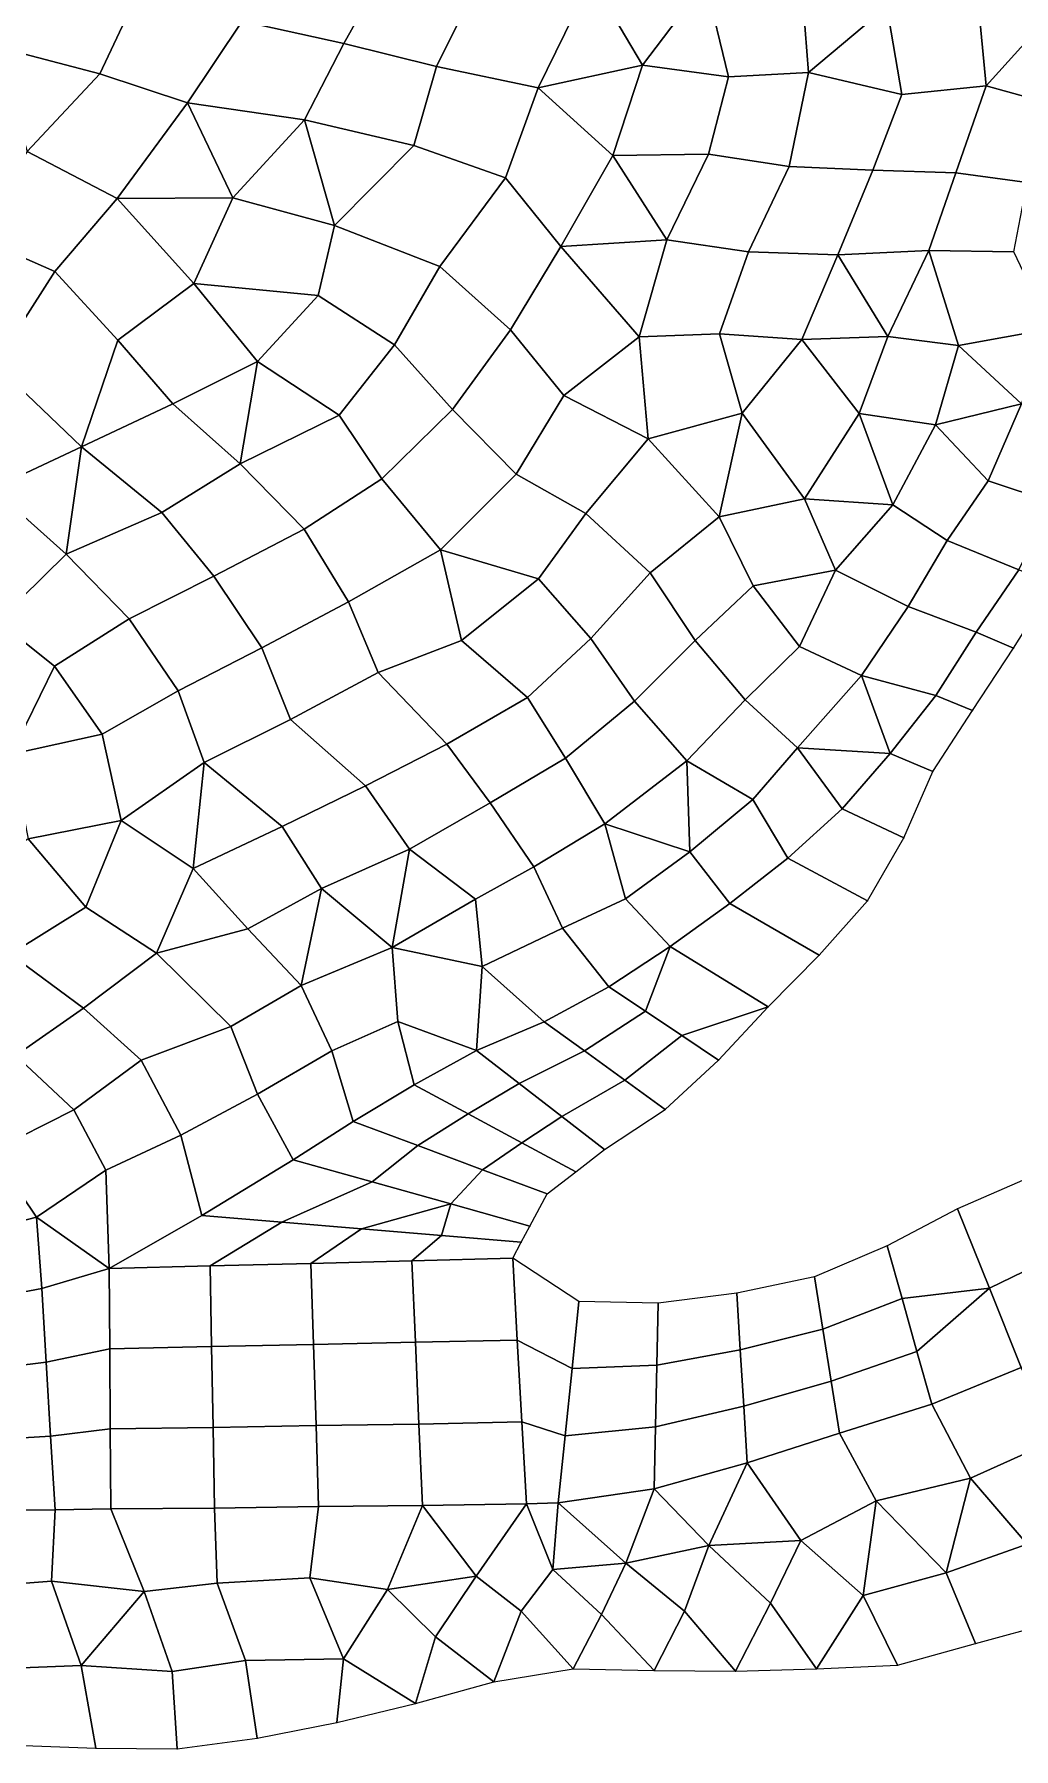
# Model space of a CAD drawing. Extents: x 380707 to 407438, y 6452841 to 6483357.
# Drawn here: x 396988.8 to 397169.7, y 6455390.4 to 6455707.3 of the extents above; entities that cross this region are included whole.
import ezdxf

# ---------------------------------------------------------------- set-up
doc = ezdxf.new("R2010")
doc.units = 0
for name, color, linetype in [('MESH_BOUND', 25, 'CONTINUOUS'), ('MESH_ELEMS', 18, 'CONTINUOUS'), ('MESH_NODES', 18, 'CONTINUOUS')]:
    doc.layers.add(name, color=color, linetype=linetype)

msp = doc.modelspace()

# ---------------------------------------------------------------- linework, layer by layer
at = {"layer": 'MESH_BOUND', "color": 25}
for points in [[(397169.673, 6455593.87, -0.126), (397176.991, 6455605.54, -0.025)], [(397162.097, 6455582.37, -0.129), (397169.673, 6455593.87, -0.126)], [(397154.787, 6455571.1, -0.372), (397162.097, 6455582.37, -0.129)], [(397149.411, 6455558.79, -0.622), (397154.787, 6455571.1, -0.372)], [(397142.717, 6455547.15, -0.631), (397149.411, 6455558.79, -0.622)], [(397133.796, 6455537.11, -0.439), (397142.717, 6455547.15, -0.631)], [(397124.339, 6455527.57, -0.283), (397133.796, 6455537.11, -0.439)], [(397115.184, 6455517.74, -0.055), (397124.339, 6455527.57, -0.283)], [(397105.335, 6455508.61, -0.246), (397115.184, 6455517.74, -0.055)], [(397094.114, 6455501.23, -0.081), (397105.335, 6455508.61, -0.246)], [(397088.817, 6455497.1, -0.044), (397094.114, 6455501.23, -0.081)], [(397083.52, 6455492.98, -0.056), (397088.817, 6455497.1, -0.044)], [(397172.752, 6455496.1, -0.556), (397159.332, 6455490.23, -0.4)], [(397080.353, 6455487.06, -0.083), (397083.52, 6455492.98, -0.056)], [(397159.332, 6455490.23, -0.4), (397146.382, 6455483.39, -0.635)], [(397078.77, 6455484.09, -0.11), (397080.353, 6455487.06, -0.083)], [(397077.187, 6455481.13, -0.297), (397078.77, 6455484.09, -0.11)], [(397146.382, 6455483.39, -0.635), (397132.915, 6455477.64, -0.753)], [(397089.42, 6455473.12, -0.584), (397077.187, 6455481.13, -0.297)], [(397132.915, 6455477.64, -0.753), (397118.587, 6455474.62, -0.702)], [(397104.059, 6455472.78, -0.568), (397089.42, 6455473.12, -0.584)], [(397118.587, 6455474.62, -0.702), (397104.059, 6455472.78, -0.568)], [(397162.69, 6455409.87, 0.477), (397177.141, 6455413.86, 0.366)], [(397148.239, 6455405.88, 0.437), (397162.69, 6455409.87, 0.477)], [(397059.233, 6455398.81, 0.383), (397073.678, 6455402.83, 0.35)], [(397073.678, 6455402.83, 0.35), (397088.327, 6455405.22, 0.143)], [(397088.327, 6455405.22, 0.143), (397103.316, 6455404.91, 0.182)], [(397103.316, 6455404.91, 0.182), (397118.304, 6455404.78, 0.323)], [(397118.304, 6455404.78, 0.323), (397133.289, 6455405.21, 0.418)], [(397133.289, 6455405.21, 0.418), (397148.239, 6455405.88, 0.437)], [(397044.668, 6455395.31, 0.339), (397059.233, 6455398.81, 0.383)], [(397029.96, 6455392.4, 0.23), (397044.668, 6455395.31, 0.339)], [(396985.219, 6455391.08, 0.958), (397000.174, 6455390.57, 0.542)], [(397000.174, 6455390.57, 0.542), (397015.165, 6455390.44, 0.124)], [(397015.165, 6455390.44, 0.124), (397029.96, 6455392.4, 0.23)]]:
    msp.add_polyline3d(points, dxfattribs=at)
at = {"layer": 'MESH_ELEMS', "color": 178}
for points in [[(397045.973, 6455705.65, 0.031), (397054.161, 6455720.3, 0.036), (397034.881, 6455724.69, 0.092), (397027.174, 6455709.79, 0.204)], [(397063.123, 6455701.38, 0.177), (397071.617, 6455718.56, 0.05), (397054.161, 6455720.3, 0.036), (397045.973, 6455705.65, 0.031)], [(397117.047, 6455699.46, 0.347), (397131.843, 6455700.28, 0.242), (397130.269, 6455720.05, 0.014), (397112.767, 6455717.04, 0.174)], [(397130.269, 6455720.05, 0.014), (397131.843, 6455700.28, 0.242), (397146.267, 6455712.4, 0.208), (397130.269, 6455720.05, 0.014)], [(397000.921, 6455700.04, 0.192), (397007.688, 6455714.48, 0.221), (396988.423, 6455719.73, 0.26), (396981.801, 6455705.02, 0.424)], [(397081.901, 6455697.46, 0.276), (397091.705, 6455717.6, 0.157), (397071.617, 6455718.56, 0.05), (397063.123, 6455701.38, 0.177)], [(397101.166, 6455701.64, 0.32), (397091.705, 6455717.6, 0.157), (397081.901, 6455697.46, 0.276), (397101.166, 6455701.64, 0.32)], [(397112.767, 6455717.04, 0.174), (397091.705, 6455717.6, 0.157), (397101.166, 6455701.64, 0.32), (397112.767, 6455717.04, 0.174)], [(397101.166, 6455701.64, 0.32), (397117.047, 6455699.46, 0.347), (397112.767, 6455717.04, 0.174), (397101.166, 6455701.64, 0.32)], [(397017.095, 6455694.65, 0.068), (397027.174, 6455709.79, 0.204), (397007.688, 6455714.48, 0.221), (397000.921, 6455700.04, 0.192)], [(397149.079, 6455696.23, 0.14), (397164.636, 6455697.82, 0.195), (397163.123, 6455713.98, 0.182), (397146.267, 6455712.4, 0.208)], [(397164.636, 6455697.82, 0.195), (397177.437, 6455711.98, 0.104), (397163.123, 6455713.98, 0.182), (397164.636, 6455697.82, 0.195)], [(397146.267, 6455712.4, 0.208), (397131.843, 6455700.28, 0.242), (397149.079, 6455696.23, 0.14), (397146.267, 6455712.4, 0.208)], [(397179.279, 6455693.77, 0.165), (397187.46, 6455706.98, 0.136), (397177.437, 6455711.98, 0.104), (397164.636, 6455697.82, 0.195)], [(397038.745, 6455691.53, 0.181), (397045.973, 6455705.65, 0.031), (397027.174, 6455709.79, 0.204), (397017.095, 6455694.65, 0.068)], [(397000.921, 6455700.04, 0.192), (396981.801, 6455705.02, 0.424), (396987.512, 6455685.71, 0.1), (397000.921, 6455700.04, 0.192)], [(397058.941, 6455686.78, 0.355), (397063.123, 6455701.38, 0.177), (397045.973, 6455705.65, 0.031), (397038.745, 6455691.53, 0.181)], [(397075.846, 6455680.79, 0.453), (397081.901, 6455697.46, 0.276), (397063.123, 6455701.38, 0.177), (397058.941, 6455686.78, 0.355)], [(397081.901, 6455697.46, 0.276), (397095.664, 6455684.97, 0.356), (397101.166, 6455701.64, 0.32), (397081.901, 6455697.46, 0.276)], [(397113.342, 6455685.2, 0.437), (397117.047, 6455699.46, 0.347), (397101.166, 6455701.64, 0.32), (397095.664, 6455684.97, 0.356)], [(397004.094, 6455677, 0.097), (397017.095, 6455694.65, 0.068), (397000.921, 6455700.04, 0.192), (396987.512, 6455685.71, 0.1)], [(397128.241, 6455682.91, 0.338), (397131.843, 6455700.28, 0.242), (397117.047, 6455699.46, 0.347), (397113.342, 6455685.2, 0.437)], [(397131.843, 6455700.28, 0.242), (397128.241, 6455682.91, 0.338), (397143.716, 6455682.24, 0.307), (397149.079, 6455696.23, 0.14)], [(397159.023, 6455681.77, 0.148), (397164.636, 6455697.82, 0.195), (397149.079, 6455696.23, 0.14), (397143.716, 6455682.24, 0.307)], [(397172.215, 6455679.94, 0.099), (397179.279, 6455693.77, 0.165), (397164.636, 6455697.82, 0.195), (397159.023, 6455681.77, 0.148)], [(397017.095, 6455694.65, 0.068), (397004.094, 6455677, 0.097), (397025.476, 6455677.1, 0.382), (397017.095, 6455694.65, 0.068)], [(397038.745, 6455691.53, 0.181), (397017.095, 6455694.65, 0.068), (397025.476, 6455677.1, 0.382), (397038.745, 6455691.53, 0.181)], [(397095.664, 6455684.97, 0.356), (397081.901, 6455697.46, 0.276), (397075.846, 6455680.79, 0.453), (397086.042, 6455668.12, 0.2)], [(397044.285, 6455671.99, 0.578), (397038.745, 6455691.53, 0.181), (397025.476, 6455677.1, 0.382), (397044.285, 6455671.99, 0.578)], [(397044.285, 6455671.99, 0.578), (397058.941, 6455686.78, 0.355), (397038.745, 6455691.53, 0.181), (397044.285, 6455671.99, 0.578)], [(396992.583, 6455663.52, 0.154), (397004.094, 6455677, 0.097), (396987.512, 6455685.71, 0.1), (396977.35, 6455670.2, 0.029)], [(397063.702, 6455664.41, 0.565), (397075.846, 6455680.79, 0.453), (397058.941, 6455686.78, 0.355), (397044.285, 6455671.99, 0.578)], [(397105.628, 6455669.36, 0.398), (397095.664, 6455684.97, 0.356), (397086.042, 6455668.12, 0.2), (397105.628, 6455669.36, 0.398)], [(397113.342, 6455685.2, 0.437), (397095.664, 6455684.97, 0.356), (397105.628, 6455669.36, 0.398), (397113.342, 6455685.2, 0.437)], [(397120.744, 6455667.15, 0.209), (397128.241, 6455682.91, 0.338), (397113.342, 6455685.2, 0.437), (397105.628, 6455669.36, 0.398)], [(397137.226, 6455666.59, 0.266), (397143.716, 6455682.24, 0.307), (397128.241, 6455682.91, 0.338), (397120.744, 6455667.15, 0.209)], [(397154.077, 6455667.37, 0.257), (397159.023, 6455681.77, 0.148), (397143.716, 6455682.24, 0.307), (397137.226, 6455666.59, 0.266)], [(397169.775, 6455667.13, 0.154), (397172.215, 6455679.94, 0.099), (397159.023, 6455681.77, 0.148), (397154.077, 6455667.37, 0.257)], [(397063.702, 6455664.41, 0.565), (397076.746, 6455652.72, 0.216), (397086.042, 6455668.12, 0.2), (397075.846, 6455680.79, 0.453)], [(396992.583, 6455663.52, 0.154), (397004.231, 6455650.82, 0.524), (397018.247, 6455661.27, 0.474), (397004.094, 6455677, 0.097)], [(397025.476, 6455677.1, 0.382), (397004.094, 6455677, 0.097), (397018.247, 6455661.27, 0.474), (397025.476, 6455677.1, 0.382)], [(397044.285, 6455671.99, 0.578), (397025.476, 6455677.1, 0.382), (397018.247, 6455661.27, 0.474), (397041.224, 6455659.08, 0.398)], [(396981.56, 6455646.33, 0.468), (396992.583, 6455663.52, 0.154), (396977.35, 6455670.2, 0.029), (396966.562, 6455656.03, 0.099)], [(397041.224, 6455659.08, 0.398), (397055.314, 6455649.95, 0.475), (397063.702, 6455664.41, 0.565), (397044.285, 6455671.99, 0.578)], [(397105.628, 6455669.36, 0.398), (397086.042, 6455668.12, 0.2), (397100.532, 6455651.43, 0.096), (397105.628, 6455669.36, 0.398)], [(397115.363, 6455651.95, 0.329), (397120.744, 6455667.15, 0.209), (397105.628, 6455669.36, 0.398), (397100.532, 6455651.43, 0.096)], [(397100.532, 6455651.43, 0.096), (397086.042, 6455668.12, 0.2), (397076.746, 6455652.72, 0.216), (397086.594, 6455640.61, 0.205)], [(397120.744, 6455667.15, 0.209), (397115.363, 6455651.95, 0.329), (397130.581, 6455650.95, 0.437), (397137.226, 6455666.59, 0.266)], [(397137.226, 6455666.59, 0.266), (397130.581, 6455650.95, 0.437), (397146.484, 6455651.51, 0.141), (397137.226, 6455666.59, 0.266)], [(397146.484, 6455651.51, 0.141), (397154.077, 6455667.37, 0.257), (397137.226, 6455666.59, 0.266), (397146.484, 6455651.51, 0.141)], [(397146.484, 6455651.51, 0.141), (397159.517, 6455649.85, 0.162), (397154.077, 6455667.37, 0.257), (397146.484, 6455651.51, 0.141)], [(397169.775, 6455667.13, 0.154), (397154.077, 6455667.37, 0.257), (397159.517, 6455649.85, 0.162), (397176.516, 6455652.93, 0.256)], [(397004.231, 6455650.82, 0.524), (396992.583, 6455663.52, 0.154), (396981.56, 6455646.33, 0.468), (396997.512, 6455631.1, 0.407)], [(397055.314, 6455649.95, 0.475), (397066.028, 6455638.01, 0.363), (397076.746, 6455652.72, 0.216), (397063.702, 6455664.41, 0.565)], [(397018.247, 6455661.27, 0.474), (397004.231, 6455650.82, 0.524), (397014.415, 6455639.04, 0.483), (397030.015, 6455646.84, 0.468)], [(397030.015, 6455646.84, 0.468), (397041.224, 6455659.08, 0.398), (397018.247, 6455661.27, 0.474), (397030.015, 6455646.84, 0.468)], [(397045.136, 6455636.94, 0.587), (397055.314, 6455649.95, 0.475), (397041.224, 6455659.08, 0.398), (397030.015, 6455646.84, 0.468)], [(396997.512, 6455631.1, 0.407), (397014.415, 6455639.04, 0.483), (397004.231, 6455650.82, 0.524), (396997.512, 6455631.1, 0.407)], [(397066.028, 6455638.01, 0.363), (397077.807, 6455626.01, 0.273), (397086.594, 6455640.61, 0.205), (397076.746, 6455652.72, 0.216)], [(397102.216, 6455632.57, 0.113), (397100.532, 6455651.43, 0.096), (397086.594, 6455640.61, 0.205), (397102.216, 6455632.57, 0.113)], [(397115.363, 6455651.95, 0.329), (397100.532, 6455651.43, 0.096), (397102.216, 6455632.57, 0.113), (397119.567, 6455637.3, 0.218)], [(397115.363, 6455651.95, 0.329), (397119.567, 6455637.3, 0.218), (397130.581, 6455650.95, 0.437), (397115.363, 6455651.95, 0.329)], [(397119.567, 6455637.3, 0.218), (397131.104, 6455621.49, 0.424), (397141.16, 6455637.24, 0.277), (397130.581, 6455650.95, 0.437)], [(397141.16, 6455637.24, 0.277), (397146.484, 6455651.51, 0.141), (397130.581, 6455650.95, 0.437), (397141.16, 6455637.24, 0.277)], [(397155.277, 6455635.13, 0.319), (397159.517, 6455649.85, 0.162), (397146.484, 6455651.51, 0.141), (397141.16, 6455637.24, 0.277)], [(397159.517, 6455649.85, 0.162), (397171.159, 6455639.05, 0.245), (397176.516, 6455652.93, 0.256), (397159.517, 6455649.85, 0.162)], [(397066.028, 6455638.01, 0.363), (397055.314, 6455649.95, 0.475), (397045.136, 6455636.94, 0.587), (397053.018, 6455625.19, 0.463)], [(397171.159, 6455639.05, 0.245), (397159.517, 6455649.85, 0.162), (397155.277, 6455635.13, 0.319), (397171.159, 6455639.05, 0.245)], [(396981.106, 6455623.41, 0.328), (396997.512, 6455631.1, 0.407), (396981.56, 6455646.33, 0.468), (396969.8, 6455635.13, 0.516)], [(397030.015, 6455646.84, 0.468), (397014.415, 6455639.04, 0.483), (397026.824, 6455627.96, 0.488), (397030.015, 6455646.84, 0.468)], [(397045.136, 6455636.94, 0.587), (397030.015, 6455646.84, 0.468), (397026.824, 6455627.96, 0.488), (397045.136, 6455636.94, 0.587)], [(397090.674, 6455618.77, 0.458), (397102.216, 6455632.57, 0.113), (397086.594, 6455640.61, 0.205), (397077.807, 6455626.01, 0.273)], [(397012.382, 6455618.98, 0.528), (397026.824, 6455627.96, 0.488), (397014.415, 6455639.04, 0.483), (396997.512, 6455631.1, 0.407)], [(397053.018, 6455625.19, 0.463), (397063.825, 6455612.08, 0.363), (397077.807, 6455626.01, 0.273), (397066.028, 6455638.01, 0.363)], [(397171.159, 6455639.05, 0.245), (397155.277, 6455635.13, 0.319), (397165.027, 6455624.83, 0.278), (397171.159, 6455639.05, 0.245)], [(397182.004, 6455633.79, -0.137), (397171.159, 6455639.05, 0.245), (397165.027, 6455624.83, 0.278), (397176.696, 6455620.91, -0.096)], [(397045.136, 6455636.94, 0.587), (397026.824, 6455627.96, 0.488), (397038.653, 6455615.86, 0.468), (397053.018, 6455625.19, 0.463)], [(397102.216, 6455632.57, 0.113), (397115.307, 6455618.18, 0.176), (397119.567, 6455637.3, 0.218), (397102.216, 6455632.57, 0.113)], [(397131.104, 6455621.49, 0.424), (397119.567, 6455637.3, 0.218), (397115.307, 6455618.18, 0.176), (397131.104, 6455621.49, 0.424)], [(397131.104, 6455621.49, 0.424), (397147.402, 6455620.37, 0.077), (397141.16, 6455637.24, 0.277), (397131.104, 6455621.49, 0.424)], [(397155.277, 6455635.13, 0.319), (397141.16, 6455637.24, 0.277), (397147.402, 6455620.37, 0.077), (397155.277, 6455635.13, 0.319)], [(397147.402, 6455620.37, 0.077), (397157.421, 6455613.75, 0.155), (397165.027, 6455624.83, 0.278), (397155.277, 6455635.13, 0.319)], [(396997.512, 6455631.1, 0.407), (396981.106, 6455623.41, 0.328), (396994.691, 6455611.27, 0.474), (396997.512, 6455631.1, 0.407)], [(396997.512, 6455631.1, 0.407), (396994.691, 6455611.27, 0.474), (397012.382, 6455618.98, 0.528), (396997.512, 6455631.1, 0.407)], [(397115.307, 6455618.18, 0.176), (397102.216, 6455632.57, 0.113), (397090.674, 6455618.77, 0.458), (397102.542, 6455607.79, 0.245)], [(397021.968, 6455607.16, 0.465), (397038.653, 6455615.86, 0.468), (397026.824, 6455627.96, 0.488), (397012.382, 6455618.98, 0.528)], [(397053.018, 6455625.19, 0.463), (397038.653, 6455615.86, 0.468), (397046.861, 6455602.42, 0.446), (397063.825, 6455612.08, 0.363)], [(397081.948, 6455606.67, 0.444), (397090.674, 6455618.77, 0.458), (397077.807, 6455626.01, 0.273), (397063.825, 6455612.08, 0.363)], [(397170.651, 6455608.36, -0.232), (397176.696, 6455620.91, -0.096), (397165.027, 6455624.83, 0.278), (397157.421, 6455613.75, 0.155)], [(396982.068, 6455598.85, 0.279), (396994.691, 6455611.27, 0.474), (396981.106, 6455623.41, 0.328), (396970.846, 6455614.14, 0.399)], [(397006.342, 6455599.32, 0.52), (397021.968, 6455607.16, 0.465), (397012.382, 6455618.98, 0.528), (396994.691, 6455611.27, 0.474)], [(397081.948, 6455606.67, 0.444), (397091.627, 6455595.68, 0.575), (397102.542, 6455607.79, 0.245), (397090.674, 6455618.77, 0.458)], [(397131.104, 6455621.49, 0.424), (397115.307, 6455618.18, 0.176), (397121.578, 6455605.41, 0.189), (397136.795, 6455608.27, 0.17)], [(397131.104, 6455621.49, 0.424), (397136.795, 6455608.27, 0.17), (397147.402, 6455620.37, 0.077), (397131.104, 6455621.49, 0.424)], [(397157.421, 6455613.75, 0.155), (397147.402, 6455620.37, 0.077), (397136.795, 6455608.27, 0.17), (397150.228, 6455601.58, 0.121)], [(397030.83, 6455593.93, 0.44), (397046.861, 6455602.42, 0.446), (397038.653, 6455615.86, 0.468), (397021.968, 6455607.16, 0.465)], [(397102.542, 6455607.79, 0.245), (397110.856, 6455595.29, 0.328), (397121.578, 6455605.41, 0.189), (397115.307, 6455618.18, 0.176)], [(397067.741, 6455595.3, 0.376), (397063.825, 6455612.08, 0.363), (397046.861, 6455602.42, 0.446), (397052.299, 6455589.4, 0.443)], [(397063.825, 6455612.08, 0.363), (397067.741, 6455595.3, 0.376), (397081.948, 6455606.67, 0.444), (397063.825, 6455612.08, 0.363)], [(397162.793, 6455596.86, -0.099), (397170.651, 6455608.36, -0.232), (397157.421, 6455613.75, 0.155), (397150.228, 6455601.58, 0.121)], [(396994.691, 6455611.27, 0.474), (396982.068, 6455598.85, 0.279), (396992.556, 6455590.53, 0.48), (397006.342, 6455599.32, 0.52)], [(397015.354, 6455585.99, 0.512), (397030.83, 6455593.93, 0.44), (397021.968, 6455607.16, 0.465), (397006.342, 6455599.32, 0.52)], [(397079.919, 6455584.74, 0.408), (397091.627, 6455595.68, 0.575), (397081.948, 6455606.67, 0.444), (397067.741, 6455595.3, 0.376)], [(397110.856, 6455595.29, 0.328), (397102.542, 6455607.79, 0.245), (397091.627, 6455595.68, 0.575), (397099.665, 6455584.07, 0.361)], [(397136.795, 6455608.27, 0.17), (397121.578, 6455605.41, 0.189), (397130.138, 6455594.19, 0.06), (397136.795, 6455608.27, 0.17)], [(397150.228, 6455601.58, 0.121), (397136.795, 6455608.27, 0.17), (397130.138, 6455594.19, 0.06), (397141.606, 6455588.85, 0.052)], [(397169.673, 6455593.87, -0.126), (397176.991, 6455605.54, -0.025), (397170.651, 6455608.36, -0.232), (397162.793, 6455596.86, -0.099)], [(397130.138, 6455594.19, 0.06), (397121.578, 6455605.41, 0.189), (397110.856, 6455595.29, 0.328), (397120.13, 6455584.33, 0.189)], [(397006.342, 6455599.32, 0.52), (396992.556, 6455590.53, 0.48), (397001.309, 6455577.96, 0.443), (397015.354, 6455585.99, 0.512)], [(397030.83, 6455593.93, 0.44), (397036.113, 6455580.7, 0.486), (397052.299, 6455589.4, 0.443), (397046.861, 6455602.42, 0.446)], [(397155.314, 6455585.11, -0.014), (397162.793, 6455596.86, -0.099), (397150.228, 6455601.58, 0.121), (397141.606, 6455588.85, 0.052)], [(396992.556, 6455590.53, 0.48), (396982.068, 6455598.85, 0.279), (396972.814, 6455584.96, 0.467), (396984.585, 6455574.3, 0.488)], [(397162.097, 6455582.37, -0.129), (397169.673, 6455593.87, -0.126), (397162.793, 6455596.86, -0.099), (397155.314, 6455585.11, -0.014)], [(397036.113, 6455580.7, 0.486), (397030.83, 6455593.93, 0.44), (397015.354, 6455585.99, 0.512), (397020.2, 6455572.76, 0.514)], [(397067.741, 6455595.3, 0.376), (397052.299, 6455589.4, 0.443), (397065.021, 6455576.13, 0.35), (397079.919, 6455584.74, 0.408)], [(397099.665, 6455584.07, 0.361), (397091.627, 6455595.68, 0.575), (397079.919, 6455584.74, 0.408), (397086.916, 6455573.55, 0.513)], [(397099.665, 6455584.07, 0.361), (397109.335, 6455573.04, 0.494), (397120.13, 6455584.33, 0.189), (397110.856, 6455595.29, 0.328)], [(397130.138, 6455594.19, 0.06), (397120.13, 6455584.33, 0.189), (397129.767, 6455575.48, 0.144), (397141.606, 6455588.85, 0.052)], [(396992.556, 6455590.53, 0.48), (396984.585, 6455574.3, 0.488), (397001.309, 6455577.96, 0.443), (396992.556, 6455590.53, 0.48)], [(397050.008, 6455568.43, 0.364), (397065.021, 6455576.13, 0.35), (397052.299, 6455589.4, 0.443), (397036.113, 6455580.7, 0.486)], [(397129.767, 6455575.48, 0.144), (397146.934, 6455574.43, -0.101), (397141.606, 6455588.85, 0.052), (397129.767, 6455575.48, 0.144)], [(397155.314, 6455585.11, -0.014), (397141.606, 6455588.85, 0.052), (397146.934, 6455574.43, -0.101), (397155.314, 6455585.11, -0.014)], [(397020.2, 6455572.76, 0.514), (397015.354, 6455585.99, 0.512), (397001.309, 6455577.96, 0.443), (397004.874, 6455562, 0.479)], [(397073.003, 6455565.3, 0.308), (397086.916, 6455573.55, 0.513), (397079.919, 6455584.74, 0.408), (397065.021, 6455576.13, 0.35)], [(397094.179, 6455561.38, 0.399), (397109.335, 6455573.04, 0.494), (397099.665, 6455584.07, 0.361), (397086.916, 6455573.55, 0.513)], [(397121.538, 6455565.91, 0.152), (397129.767, 6455575.48, 0.144), (397120.13, 6455584.33, 0.189), (397109.335, 6455573.04, 0.494)], [(397155.314, 6455585.11, -0.014), (397146.934, 6455574.43, -0.101), (397154.787, 6455571.1, -0.372), (397162.097, 6455582.37, -0.129)], [(397036.113, 6455580.7, 0.486), (397020.2, 6455572.76, 0.514), (397034.571, 6455560.88, 0.541), (397050.008, 6455568.43, 0.364)], [(396984.585, 6455574.3, 0.488), (396987.672, 6455558.62, 0.469), (397004.874, 6455562, 0.479), (397001.309, 6455577.96, 0.443)], [(397058.089, 6455556.75, 0.279), (397073.003, 6455565.3, 0.308), (397065.021, 6455576.13, 0.35), (397050.008, 6455568.43, 0.364)], [(397121.538, 6455565.91, 0.152), (397127.988, 6455555.04, -0.294), (397138.046, 6455564.16, -0.38), (397129.767, 6455575.48, 0.144)], [(397138.046, 6455564.16, -0.38), (397146.934, 6455574.43, -0.101), (397129.767, 6455575.48, 0.144), (397138.046, 6455564.16, -0.38)], [(397146.934, 6455574.43, -0.101), (397138.046, 6455564.16, -0.38), (397149.411, 6455558.79, -0.622), (397154.787, 6455571.1, -0.372)], [(397004.874, 6455562, 0.479), (397018.178, 6455553.17, 0.522), (397020.2, 6455572.76, 0.514), (397004.874, 6455562, 0.479)], [(397020.2, 6455572.76, 0.514), (397018.178, 6455553.17, 0.522), (397034.571, 6455560.88, 0.541), (397020.2, 6455572.76, 0.514)], [(397086.916, 6455573.55, 0.513), (397073.003, 6455565.3, 0.308), (397081.058, 6455553.46, 0.231), (397094.179, 6455561.38, 0.399)], [(397109.909, 6455556.2, 0.128), (397109.335, 6455573.04, 0.494), (397094.179, 6455561.38, 0.399), (397109.909, 6455556.2, 0.128)], [(397109.909, 6455556.2, 0.128), (397121.538, 6455565.91, 0.152), (397109.335, 6455573.04, 0.494), (397109.909, 6455556.2, 0.128)], [(397041.855, 6455549.44, 0.513), (397058.089, 6455556.75, 0.279), (397050.008, 6455568.43, 0.364), (397034.571, 6455560.88, 0.541)], [(397070.33, 6455547.47, 0.298), (397081.058, 6455553.46, 0.231), (397073.003, 6455565.3, 0.308), (397058.089, 6455556.75, 0.279)], [(397127.988, 6455555.04, -0.294), (397121.538, 6455565.91, 0.152), (397109.909, 6455556.2, 0.128), (397117.31, 6455546.66, -0.11)], [(396987.672, 6455558.62, 0.469), (396998.308, 6455546.01, 0.463), (397004.874, 6455562, 0.479), (396987.672, 6455558.62, 0.469)], [(397018.178, 6455553.17, 0.522), (397004.874, 6455562, 0.479), (396998.308, 6455546.01, 0.463), (397011.361, 6455537.5, 0.468)], [(397098.003, 6455547.57, 0.115), (397094.179, 6455561.38, 0.399), (397081.058, 6455553.46, 0.231), (397086.394, 6455542.12, 0.128)], [(397094.179, 6455561.38, 0.399), (397098.003, 6455547.57, 0.115), (397109.909, 6455556.2, 0.128), (397094.179, 6455561.38, 0.399)], [(397138.046, 6455564.16, -0.38), (397127.988, 6455555.04, -0.294), (397142.717, 6455547.15, -0.631), (397149.411, 6455558.79, -0.622)], [(396984.413, 6455537.34, 0.1), (396998.308, 6455546.01, 0.463), (396987.672, 6455558.62, 0.469), (396974.865, 6455549.97, 0.063)], [(397034.571, 6455560.88, 0.541), (397018.178, 6455553.17, 0.522), (397028.23, 6455542.02, 0.44), (397041.855, 6455549.44, 0.513)], [(397041.855, 6455549.44, 0.513), (397054.901, 6455538.52, 0.323), (397058.089, 6455556.75, 0.279), (397041.855, 6455549.44, 0.513)], [(397054.901, 6455538.52, 0.323), (397070.33, 6455547.47, 0.298), (397058.089, 6455556.75, 0.279), (397054.901, 6455538.52, 0.323)], [(397109.909, 6455556.2, 0.128), (397098.003, 6455547.57, 0.115), (397106.292, 6455538.73, -0.21), (397117.31, 6455546.66, -0.11)], [(397127.988, 6455555.04, -0.294), (397117.31, 6455546.66, -0.11), (397133.796, 6455537.11, -0.439), (397142.717, 6455547.15, -0.631)], [(397018.178, 6455553.17, 0.522), (397011.361, 6455537.5, 0.468), (397028.23, 6455542.02, 0.44), (397018.178, 6455553.17, 0.522)], [(397086.394, 6455542.12, 0.128), (397081.058, 6455553.46, 0.231), (397070.33, 6455547.47, 0.298), (397071.555, 6455535.04, 0.148)], [(397038.076, 6455531.5, 0.361), (397041.855, 6455549.44, 0.513), (397028.23, 6455542.02, 0.44), (397038.076, 6455531.5, 0.361)], [(397054.901, 6455538.52, 0.323), (397041.855, 6455549.44, 0.513), (397038.076, 6455531.5, 0.361), (397054.901, 6455538.52, 0.323)], [(396998.308, 6455546.01, 0.463), (396984.413, 6455537.34, 0.1), (396997.869, 6455527.32, 0.283), (397011.361, 6455537.5, 0.468)], [(397054.901, 6455538.52, 0.323), (397071.555, 6455535.04, 0.148), (397070.33, 6455547.47, 0.298), (397054.901, 6455538.52, 0.323)], [(397094.945, 6455531.27, -0.213), (397106.292, 6455538.73, -0.21), (397098.003, 6455547.57, 0.115), (397086.394, 6455542.12, 0.128)], [(397117.31, 6455546.66, -0.11), (397106.292, 6455538.73, -0.21), (397124.339, 6455527.57, -0.283), (397133.796, 6455537.11, -0.439)], [(397025.136, 6455523.92, 0.197), (397038.076, 6455531.5, 0.361), (397028.23, 6455542.02, 0.44), (397011.361, 6455537.5, 0.468)], [(397086.394, 6455542.12, 0.128), (397071.555, 6455535.04, 0.148), (397083.001, 6455524.82, -0.175), (397094.945, 6455531.27, -0.213)], [(396997.869, 6455527.32, 0.283), (396984.413, 6455537.34, 0.1), (396985.406, 6455518.56, 0.109), (396997.869, 6455527.32, 0.283)], [(397008.544, 6455517.72, 0.124), (397025.136, 6455523.92, 0.197), (397011.361, 6455537.5, 0.468), (396997.869, 6455527.32, 0.283)], [(397038.076, 6455531.5, 0.361), (397043.738, 6455519.47, 0.089), (397055.952, 6455524.88, 0.117), (397054.901, 6455538.52, 0.323)], [(397055.952, 6455524.88, 0.117), (397070.502, 6455519.52, -0.093), (397071.555, 6455535.04, 0.148), (397054.901, 6455538.52, 0.323)], [(397106.292, 6455538.73, -0.21), (397094.945, 6455531.27, -0.213), (397101.692, 6455526.76, -0.546), (397106.292, 6455538.73, -0.21)], [(397106.292, 6455538.73, -0.21), (397101.692, 6455526.76, -0.546), (397108.438, 6455522.25, -0.586), (397124.339, 6455527.57, -0.283)], [(397071.555, 6455535.04, 0.148), (397070.502, 6455519.52, -0.093), (397083.001, 6455524.82, -0.175), (397071.555, 6455535.04, 0.148)], [(397043.738, 6455519.47, 0.089), (397038.076, 6455531.5, 0.361), (397025.136, 6455523.92, 0.197), (397030.048, 6455511.46, 0.15)], [(397094.945, 6455531.27, -0.213), (397083.001, 6455524.82, -0.175), (397090.446, 6455519.42, -0.501), (397101.692, 6455526.76, -0.546)], [(396996.132, 6455508.56, 0.094), (397008.544, 6455517.72, 0.124), (396997.869, 6455527.32, 0.283), (396985.406, 6455518.56, 0.109)], [(397101.692, 6455526.76, -0.546), (397090.446, 6455519.42, -0.501), (397097.891, 6455514.01, -0.512), (397108.438, 6455522.25, -0.586)], [(397124.339, 6455527.57, -0.283), (397108.438, 6455522.25, -0.586), (397115.184, 6455517.74, -0.055), (397124.339, 6455527.57, -0.283)], [(397025.136, 6455523.92, 0.197), (397008.544, 6455517.72, 0.124), (397015.843, 6455503.83, 0.062), (397030.048, 6455511.46, 0.15)], [(397043.738, 6455519.47, 0.089), (397047.681, 6455506.41, -0.177), (397058.976, 6455513.16, -0.142), (397055.952, 6455524.88, 0.117)], [(397070.502, 6455519.52, -0.093), (397055.952, 6455524.88, 0.117), (397058.976, 6455513.16, -0.142), (397070.502, 6455519.52, -0.093)], [(397083.001, 6455524.82, -0.175), (397070.502, 6455519.52, -0.093), (397078.373, 6455513.42, -0.485), (397090.446, 6455519.42, -0.501)], [(397108.438, 6455522.25, -0.586), (397097.891, 6455514.01, -0.512), (397105.335, 6455508.61, -0.246), (397115.184, 6455517.74, -0.055)], [(396985.406, 6455518.56, 0.109), (396980.97, 6455500.91, 0.002), (396996.132, 6455508.56, 0.094), (396985.406, 6455518.56, 0.109)], [(396996.132, 6455508.56, 0.094), (397001.985, 6455497.41, 0.091), (397015.843, 6455503.83, 0.062), (397008.544, 6455517.72, 0.124)], [(397030.048, 6455511.46, 0.15), (397036.616, 6455499.28, -0.134), (397047.681, 6455506.41, -0.177), (397043.738, 6455519.47, 0.089)], [(397068.923, 6455507.81, -0.405), (397078.373, 6455513.42, -0.485), (397070.502, 6455519.52, -0.093), (397058.976, 6455513.16, -0.142)], [(397090.446, 6455519.42, -0.501), (397078.373, 6455513.42, -0.485), (397086.244, 6455507.33, -0.422), (397097.891, 6455514.01, -0.512)], [(397097.891, 6455514.01, -0.512), (397086.244, 6455507.33, -0.422), (397094.114, 6455501.23, -0.081), (397105.335, 6455508.61, -0.246)], [(397015.843, 6455503.83, 0.062), (397019.762, 6455489.01, -0.235), (397036.616, 6455499.28, -0.134), (397030.048, 6455511.46, 0.15)], [(397059.627, 6455501.93, -0.424), (397068.923, 6455507.81, -0.405), (397058.976, 6455513.16, -0.142), (397047.681, 6455506.41, -0.177)], [(397078.87, 6455502.45, -0.557), (397086.244, 6455507.33, -0.422), (397078.373, 6455513.42, -0.485), (397068.923, 6455507.81, -0.405)], [(397001.985, 6455497.41, 0.091), (396996.132, 6455508.56, 0.094), (396980.97, 6455500.91, 0.002), (396989.182, 6455488.67, -0.056)], [(397071.574, 6455497.45, -0.534), (397078.87, 6455502.45, -0.557), (397068.923, 6455507.81, -0.405), (397059.627, 6455501.93, -0.424)], [(397051.195, 6455495.2, -0.468), (397059.627, 6455501.93, -0.424), (397047.681, 6455506.41, -0.177), (397036.616, 6455499.28, -0.134)], [(397088.817, 6455497.1, -0.044), (397094.114, 6455501.23, -0.081), (397086.244, 6455507.33, -0.422), (397078.87, 6455502.45, -0.557)], [(397001.985, 6455497.41, 0.091), (397002.643, 6455479.19, -0.349), (397019.762, 6455489.01, -0.235), (397015.843, 6455503.83, 0.062)], [(397065.774, 6455491.13, -0.54), (397071.574, 6455497.45, -0.534), (397059.627, 6455501.93, -0.424), (397051.195, 6455495.2, -0.468)], [(397083.52, 6455492.98, -0.056), (397088.817, 6455497.1, -0.044), (397078.87, 6455502.45, -0.557), (397071.574, 6455497.45, -0.534)], [(396989.182, 6455488.67, -0.056), (396980.97, 6455500.91, 0.002), (396974.939, 6455484.98, -0.058), (396989.182, 6455488.67, -0.056)], [(397036.616, 6455499.28, -0.134), (397019.762, 6455489.01, -0.235), (397034.514, 6455487.78, -0.416), (397051.195, 6455495.2, -0.468)], [(396989.182, 6455488.67, -0.056), (397002.643, 6455479.19, -0.349), (397001.985, 6455497.41, 0.091), (396989.182, 6455488.67, -0.056)], [(397051.195, 6455495.2, -0.468), (397034.514, 6455487.78, -0.416), (397049.266, 6455486.55, -0.625), (397065.774, 6455491.13, -0.54)], [(397080.353, 6455487.06, -0.083), (397083.52, 6455492.98, -0.056), (397071.574, 6455497.45, -0.534), (397065.774, 6455491.13, -0.54)], [(397172.752, 6455496.1, -0.556), (397159.332, 6455490.23, -0.4), (397165.231, 6455475.57, -1.392), (397179.848, 6455482.68, -1.804)], [(396989.182, 6455488.67, -0.056), (396974.939, 6455484.98, -0.058), (396977.467, 6455473.08, -0.684), (396990.202, 6455475.53, -0.584)], [(397002.643, 6455479.19, -0.349), (396989.182, 6455488.67, -0.056), (396990.202, 6455475.53, -0.584), (397002.643, 6455479.19, -0.349)], [(397019.762, 6455489.01, -0.235), (397002.643, 6455479.19, -0.349), (397021.279, 6455479.68, -0.472), (397034.514, 6455487.78, -0.416)], [(397065.774, 6455491.13, -0.54), (397049.266, 6455486.55, -0.625), (397064.018, 6455485.32, -0.605), (397065.774, 6455491.13, -0.54)], [(397065.774, 6455491.13, -0.54), (397064.018, 6455485.32, -0.605), (397078.77, 6455484.09, -0.11), (397080.353, 6455487.06, -0.083)], [(397159.332, 6455490.23, -0.4), (397146.382, 6455483.39, -0.635), (397149.116, 6455473.64, -1.396), (397165.231, 6455475.57, -1.392)], [(397034.514, 6455487.78, -0.416), (397021.279, 6455479.68, -0.472), (397039.915, 6455480.16, -0.704), (397049.266, 6455486.55, -0.625)], [(397049.266, 6455486.55, -0.625), (397039.915, 6455480.16, -0.704), (397058.551, 6455480.65, -0.708), (397064.018, 6455485.32, -0.605)], [(397064.018, 6455485.32, -0.605), (397058.551, 6455480.65, -0.708), (397077.187, 6455481.13, -0.297), (397078.77, 6455484.09, -0.11)], [(397146.382, 6455483.39, -0.635), (397132.915, 6455477.64, -0.753), (397134.452, 6455468.02, -1.332), (397149.116, 6455473.64, -1.396)], [(397179.848, 6455482.68, -1.804), (397165.231, 6455475.57, -1.392), (397171.131, 6455460.91, 0.073), (397186.944, 6455469.26, -0.109)], [(397002.643, 6455479.19, -0.349), (396990.202, 6455475.53, -0.584), (396991.012, 6455461.89, -0.835), (397002.735, 6455464.38, -0.792)], [(397021.558, 6455464.76, -0.709), (397021.279, 6455479.68, -0.472), (397002.643, 6455479.19, -0.349), (397002.735, 6455464.38, -0.792)], [(397040.381, 6455465.18, -0.728), (397039.915, 6455480.16, -0.704), (397021.279, 6455479.68, -0.472), (397021.558, 6455464.76, -0.709)], [(397059.204, 6455465.56, -0.828), (397058.551, 6455480.65, -0.708), (397039.915, 6455480.16, -0.704), (397040.381, 6455465.18, -0.728)], [(397078.026, 6455465.99, -0.863), (397077.187, 6455481.13, -0.297), (397058.551, 6455480.65, -0.708), (397059.204, 6455465.56, -0.828)], [(397089.42, 6455473.12, -0.584), (397077.187, 6455481.13, -0.297), (397078.026, 6455465.99, -0.863), (397088.145, 6455460.7, -1.073)], [(397132.915, 6455477.64, -0.753), (397118.587, 6455474.62, -0.702), (397119.226, 6455464.18, -1.279), (397134.452, 6455468.02, -1.332)], [(396990.202, 6455475.53, -0.584), (396977.467, 6455473.08, -0.684), (396977.515, 6455460.22, -0.923), (396991.012, 6455461.89, -0.835)], [(397104.059, 6455472.78, -0.568), (397089.42, 6455473.12, -0.584), (397088.145, 6455460.7, -1.073), (397103.799, 6455461.35, -1.127)], [(397118.587, 6455474.62, -0.702), (397104.059, 6455472.78, -0.568), (397103.799, 6455461.35, -1.127), (397119.226, 6455464.18, -1.279)], [(397149.116, 6455473.64, -1.396), (397134.452, 6455468.02, -1.332), (397135.99, 6455458.4, -0.983), (397151.851, 6455463.89, -1.085)], [(397165.231, 6455475.57, -1.392), (397149.116, 6455473.64, -1.396), (397151.851, 6455463.89, -1.085), (397165.231, 6455475.57, -1.392)], [(397165.231, 6455475.57, -1.392), (397151.851, 6455463.89, -1.085), (397154.586, 6455454.13, -0.015), (397171.131, 6455460.91, 0.073)], [(397134.452, 6455468.02, -1.332), (397119.226, 6455464.18, -1.279), (397119.866, 6455453.74, -1.138), (397135.99, 6455458.4, -0.983)], [(397002.735, 6455464.38, -0.792), (396991.012, 6455461.89, -0.835), (396991.821, 6455448.24, -0.73), (397002.827, 6455449.58, -0.511)], [(397021.838, 6455449.84, -0.421), (397021.558, 6455464.76, -0.709), (397002.735, 6455464.38, -0.792), (397002.827, 6455449.58, -0.511)], [(397040.847, 6455450.19, -0.412), (397040.381, 6455465.18, -0.728), (397021.558, 6455464.76, -0.709), (397021.838, 6455449.84, -0.421)], [(397059.857, 6455450.46, -0.587), (397059.204, 6455465.56, -0.828), (397040.381, 6455465.18, -0.728), (397040.847, 6455450.19, -0.412)], [(397078.866, 6455450.85, -0.933), (397078.026, 6455465.99, -0.863), (397059.204, 6455465.56, -0.828), (397059.857, 6455450.46, -0.587)], [(397088.145, 6455460.7, -1.073), (397078.026, 6455465.99, -0.863), (397078.866, 6455450.85, -0.933), (397086.87, 6455448.28, -0.993)], [(397119.226, 6455464.18, -1.279), (397103.799, 6455461.35, -1.127), (397103.54, 6455449.92, -1.17), (397119.866, 6455453.74, -1.138)], [(397151.851, 6455463.89, -1.085), (397135.99, 6455458.4, -0.983), (397137.527, 6455448.77, -0.171), (397154.586, 6455454.13, -0.015)], [(396991.012, 6455461.89, -0.835), (396977.515, 6455460.22, -0.923), (396977.564, 6455447.37, -0.981), (396991.821, 6455448.24, -0.73)], [(397103.799, 6455461.35, -1.127), (397088.145, 6455460.7, -1.073), (397086.87, 6455448.28, -0.993), (397103.54, 6455449.92, -1.17)], [(397177.21, 6455447.44, 0.436), (397171.131, 6455460.91, 0.073), (397154.586, 6455454.13, -0.015), (397161.768, 6455440.44, 0.47)], [(397135.99, 6455458.4, -0.983), (397119.866, 6455453.74, -1.138), (397120.506, 6455443.29, -0.15), (397137.527, 6455448.77, -0.171)], [(397119.866, 6455453.74, -1.138), (397103.54, 6455449.92, -1.17), (397103.281, 6455438.5, -0.452), (397120.506, 6455443.29, -0.15)], [(397154.586, 6455454.13, -0.015), (397137.527, 6455448.77, -0.171), (397144.294, 6455436.25, 0.534), (397161.768, 6455440.44, 0.47)], [(397060.511, 6455435.37, -0.098), (397059.857, 6455450.46, -0.587), (397040.847, 6455450.19, -0.412), (397041.313, 6455435.2, -0.164)], [(397079.705, 6455435.71, -0.27), (397078.866, 6455450.85, -0.933), (397059.857, 6455450.46, -0.587), (397060.511, 6455435.37, -0.098)], [(397086.87, 6455448.28, -0.993), (397078.866, 6455450.85, -0.933), (397079.705, 6455435.71, -0.27), (397085.595, 6455435.86, -0.282)], [(396991.821, 6455448.24, -0.73), (396977.564, 6455447.37, -0.981), (396977.612, 6455434.51, -0.264), (396992.631, 6455434.59, -0.155)], [(397002.827, 6455449.58, -0.511), (396991.821, 6455448.24, -0.73), (396992.631, 6455434.59, -0.155), (397002.919, 6455434.77, -0.09)], [(397022.117, 6455434.93, -0.036), (397021.838, 6455449.84, -0.421), (397002.827, 6455449.58, -0.511), (397002.919, 6455434.77, -0.09)], [(397041.313, 6455435.2, -0.164), (397040.847, 6455450.19, -0.412), (397021.838, 6455449.84, -0.421), (397022.117, 6455434.93, -0.036)], [(397103.54, 6455449.92, -1.17), (397086.87, 6455448.28, -0.993), (397085.595, 6455435.86, -0.282), (397103.281, 6455438.5, -0.452)], [(397130.402, 6455428.93, 0.468), (397144.294, 6455436.25, 0.534), (397137.527, 6455448.77, -0.171), (397120.506, 6455443.29, -0.15)], [(397172.224, 6455428.28, 0.372), (397184.312, 6455435.67, 0.209), (397177.21, 6455447.44, 0.436), (397161.768, 6455440.44, 0.47)], [(397113.383, 6455427.98, 0.201), (397120.506, 6455443.29, -0.15), (397103.281, 6455438.5, -0.452), (397113.383, 6455427.98, 0.201)], [(397113.383, 6455427.98, 0.201), (397130.402, 6455428.93, 0.468), (397120.506, 6455443.29, -0.15), (397113.383, 6455427.98, 0.201)], [(397103.281, 6455438.5, -0.452), (397085.595, 6455435.86, -0.282), (397098.068, 6455424.75, 0.02), (397103.281, 6455438.5, -0.452)], [(397098.068, 6455424.75, 0.02), (397113.383, 6455427.98, 0.201), (397103.281, 6455438.5, -0.452), (397098.068, 6455424.75, 0.02)], [(397144.294, 6455436.25, 0.534), (397157.26, 6455422.95, 0.472), (397161.768, 6455440.44, 0.47), (397144.294, 6455436.25, 0.534)], [(397157.26, 6455422.95, 0.472), (397172.224, 6455428.28, 0.372), (397161.768, 6455440.44, 0.47), (397157.26, 6455422.95, 0.472)], [(396977.612, 6455434.51, -0.264), (396978.336, 6455420.37, 0.111), (396992.007, 6455421.43, 0.309), (396992.631, 6455434.59, -0.155)], [(396992.007, 6455421.43, 0.309), (397009.098, 6455419.47, 0.319), (397002.919, 6455434.77, -0.09), (396992.631, 6455434.59, -0.155)], [(397009.098, 6455419.47, 0.319), (397022.594, 6455421.06, 0.188), (397022.117, 6455434.93, -0.036), (397002.919, 6455434.77, -0.09)], [(397022.117, 6455434.93, -0.036), (397022.594, 6455421.06, 0.188), (397039.687, 6455422.02, 0.157), (397041.313, 6455435.2, -0.164)], [(397054.039, 6455419.86, 0.222), (397060.511, 6455435.37, -0.098), (397041.313, 6455435.2, -0.164), (397039.687, 6455422.02, 0.157)], [(397060.511, 6455435.37, -0.098), (397054.039, 6455419.86, 0.222), (397070.452, 6455422.36, 0.121), (397060.511, 6455435.37, -0.098)], [(397060.511, 6455435.37, -0.098), (397070.452, 6455422.36, 0.121), (397079.705, 6455435.71, -0.27), (397060.511, 6455435.37, -0.098)], [(397070.452, 6455422.36, 0.121), (397078.737, 6455415.87, 0.134), (397084.607, 6455423.54, 0.077), (397079.705, 6455435.71, -0.27)], [(397084.607, 6455423.54, 0.077), (397085.595, 6455435.86, -0.282), (397079.705, 6455435.71, -0.27), (397084.607, 6455423.54, 0.077)], [(397084.607, 6455423.54, 0.077), (397098.068, 6455424.75, 0.02), (397085.595, 6455435.86, -0.282), (397084.607, 6455423.54, 0.077)], [(397144.294, 6455436.25, 0.534), (397130.402, 6455428.93, 0.468), (397141.947, 6455418.76, 0.474), (397144.294, 6455436.25, 0.534)], [(397157.26, 6455422.95, 0.472), (397144.294, 6455436.25, 0.534), (397141.947, 6455418.76, 0.474), (397157.26, 6455422.95, 0.472)], [(397113.383, 6455427.98, 0.201), (397124.801, 6455417.33, 0.521), (397130.402, 6455428.93, 0.468), (397113.383, 6455427.98, 0.201)], [(397141.947, 6455418.76, 0.474), (397130.402, 6455428.93, 0.468), (397124.801, 6455417.33, 0.521), (397133.289, 6455405.21, 0.418)], [(397172.224, 6455428.28, 0.372), (397157.26, 6455422.95, 0.472), (397162.69, 6455409.87, 0.477), (397177.141, 6455413.86, 0.366)], [(397108.934, 6455415.87, 0.322), (397113.383, 6455427.98, 0.201), (397098.068, 6455424.75, 0.02), (397108.934, 6455415.87, 0.322)], [(397124.801, 6455417.33, 0.521), (397113.383, 6455427.98, 0.201), (397108.934, 6455415.87, 0.322), (397118.304, 6455404.78, 0.323)], [(397027.797, 6455406.74, 0.092), (397045.929, 6455407.04, 0.478), (397039.687, 6455422.02, 0.157), (397022.594, 6455421.06, 0.188)], [(397054.039, 6455419.86, 0.222), (397039.687, 6455422.02, 0.157), (397045.929, 6455407.04, 0.478), (397054.039, 6455419.86, 0.222)], [(397070.452, 6455422.36, 0.121), (397054.039, 6455419.86, 0.222), (397062.926, 6455411.13, 0.315), (397070.452, 6455422.36, 0.121)], [(397078.737, 6455415.87, 0.134), (397070.452, 6455422.36, 0.121), (397062.926, 6455411.13, 0.315), (397073.678, 6455402.83, 0.35)], [(397093.574, 6455415.26, 0.138), (397084.607, 6455423.54, 0.077), (397078.737, 6455415.87, 0.134), (397088.327, 6455405.22, 0.143)], [(397093.574, 6455415.26, 0.138), (397098.068, 6455424.75, 0.02), (397084.607, 6455423.54, 0.077), (397093.574, 6455415.26, 0.138)], [(397093.574, 6455415.26, 0.138), (397103.316, 6455404.91, 0.182), (397108.934, 6455415.87, 0.322), (397098.068, 6455424.75, 0.02)], [(397148.239, 6455405.88, 0.437), (397162.69, 6455409.87, 0.477), (397157.26, 6455422.95, 0.472), (397141.947, 6455418.76, 0.474)], [(396992.007, 6455421.43, 0.309), (396978.336, 6455420.37, 0.111), (396983.282, 6455405.29, 0.109), (396997.465, 6455405.82, 0.119)], [(396997.465, 6455405.82, 0.119), (397009.098, 6455419.47, 0.319), (396992.007, 6455421.43, 0.309), (396997.465, 6455405.82, 0.119)], [(397014.295, 6455404.72, 0.054), (397009.098, 6455419.47, 0.319), (396997.465, 6455405.82, 0.119), (397014.295, 6455404.72, 0.054)], [(397022.594, 6455421.06, 0.188), (397009.098, 6455419.47, 0.319), (397014.295, 6455404.72, 0.054), (397027.797, 6455406.74, 0.092)], [(397045.929, 6455407.04, 0.478), (397059.233, 6455398.81, 0.383), (397062.926, 6455411.13, 0.315), (397054.039, 6455419.86, 0.222)], [(397133.289, 6455405.21, 0.418), (397148.239, 6455405.88, 0.437), (397141.947, 6455418.76, 0.474), (397133.289, 6455405.21, 0.418)], [(397088.327, 6455405.22, 0.143), (397078.737, 6455415.87, 0.134), (397073.678, 6455402.83, 0.35), (397088.327, 6455405.22, 0.143)], [(397103.316, 6455404.91, 0.182), (397118.304, 6455404.78, 0.323), (397108.934, 6455415.87, 0.322), (397103.316, 6455404.91, 0.182)], [(397133.289, 6455405.21, 0.418), (397124.801, 6455417.33, 0.521), (397118.304, 6455404.78, 0.323), (397133.289, 6455405.21, 0.418)], [(397093.574, 6455415.26, 0.138), (397088.327, 6455405.22, 0.143), (397103.316, 6455404.91, 0.182), (397093.574, 6455415.26, 0.138)], [(397059.233, 6455398.81, 0.383), (397073.678, 6455402.83, 0.35), (397062.926, 6455411.13, 0.315), (397059.233, 6455398.81, 0.383)], [(397029.96, 6455392.4, 0.23), (397027.797, 6455406.74, 0.092), (397014.295, 6455404.72, 0.054), (397015.165, 6455390.44, 0.124)], [(397044.668, 6455395.31, 0.339), (397045.929, 6455407.04, 0.478), (397027.797, 6455406.74, 0.092), (397029.96, 6455392.4, 0.23)], [(397045.929, 6455407.04, 0.478), (397044.668, 6455395.31, 0.339), (397059.233, 6455398.81, 0.383), (397045.929, 6455407.04, 0.478)], [(396997.465, 6455405.82, 0.119), (396983.282, 6455405.29, 0.109), (396985.219, 6455391.08, 0.958), (397000.174, 6455390.57, 0.542)], [(397000.174, 6455390.57, 0.542), (397015.165, 6455390.44, 0.124), (397014.295, 6455404.72, 0.054), (396997.465, 6455405.82, 0.119)]]:
    msp.add_3dface(points, dxfattribs=at)
at = {"layer": 'MESH_NODES', "color": 18}
for p in [(397045.973, 6455705.65, 0.031), (397063.123, 6455701.38, 0.177), (397101.166, 6455701.64, 0.32), (397000.921, 6455700.04, 0.192), (397117.047, 6455699.46, 0.347), (397131.843, 6455700.28, 0.242), (397164.636, 6455697.82, 0.195), (397017.095, 6455694.65, 0.068), (397081.901, 6455697.46, 0.276), (397149.079, 6455696.23, 0.14), (397038.745, 6455691.53, 0.181), (397058.941, 6455686.78, 0.355), (397095.664, 6455684.97, 0.356), (397113.342, 6455685.2, 0.437), (397128.241, 6455682.91, 0.338), (397143.716, 6455682.24, 0.307), (397159.023, 6455681.77, 0.148), (397075.846, 6455680.79, 0.453), (397004.094, 6455677, 0.097), (397025.476, 6455677.1, 0.382), (397044.285, 6455671.99, 0.578), (397105.628, 6455669.36, 0.398), (397086.042, 6455668.12, 0.2), (397120.744, 6455667.15, 0.209), (397137.226, 6455666.59, 0.266), (397154.077, 6455667.37, 0.257), (396992.583, 6455663.52, 0.154), (397063.702, 6455664.41, 0.565), (397018.247, 6455661.27, 0.474), (397041.224, 6455659.08, 0.398), (397004.231, 6455650.82, 0.524), (397076.746, 6455652.72, 0.216), (397100.532, 6455651.43, 0.096), (397115.363, 6455651.95, 0.329), (397130.581, 6455650.95, 0.437), (397146.484, 6455651.51, 0.141), (397055.314, 6455649.95, 0.475), (397159.517, 6455649.85, 0.162), (397030.015, 6455646.84, 0.468), (397086.594, 6455640.61, 0.205), (397014.415, 6455639.04, 0.483), (397066.028, 6455638.01, 0.363), (397045.136, 6455636.94, 0.587), (397119.567, 6455637.3, 0.218), (397141.16, 6455637.24, 0.277), (397155.277, 6455635.13, 0.319), (396997.512, 6455631.1, 0.407), (397102.216, 6455632.57, 0.113), (397026.824, 6455627.96, 0.488), (397053.018, 6455625.19, 0.463), (397077.807, 6455626.01, 0.273), (397165.027, 6455624.83, 0.278), (397012.382, 6455618.98, 0.528), (397090.674, 6455618.77, 0.458), (397131.104, 6455621.49, 0.424), (397147.402, 6455620.37, 0.077), (397038.653, 6455615.86, 0.468), (397115.307, 6455618.18, 0.176), (397063.825, 6455612.08, 0.363), (397157.421, 6455613.75, 0.155), (396994.691, 6455611.27, 0.474), (397021.968, 6455607.16, 0.465), (397081.948, 6455606.67, 0.444), (397102.542, 6455607.79, 0.245), (397136.795, 6455608.27, 0.17), (397121.578, 6455605.41, 0.189), (397006.342, 6455599.32, 0.52), (397046.861, 6455602.42, 0.446), (397150.228, 6455601.58, 0.121), (397162.793, 6455596.86, -0.099), (397030.83, 6455593.93, 0.44), (397067.741, 6455595.3, 0.376), (397091.627, 6455595.68, 0.575), (397110.856, 6455595.29, 0.328), (397130.138, 6455594.19, 0.06), (397169.673, 6455593.87, -0.126), (396992.556, 6455590.53, 0.48), (397052.299, 6455589.4, 0.443), (397141.606, 6455588.85, 0.052), (397015.354, 6455585.99, 0.512), (397079.919, 6455584.74, 0.408), (397099.665, 6455584.07, 0.361), (397120.13, 6455584.33, 0.189), (397155.314, 6455585.11, -0.014), (397036.113, 6455580.7, 0.486), (397162.097, 6455582.37, -0.129), (397001.309, 6455577.96, 0.443), (397065.021, 6455576.13, 0.35), (397129.767, 6455575.48, 0.144), (397146.934, 6455574.43, -0.101), (397020.2, 6455572.76, 0.514), (397086.916, 6455573.55, 0.513), (397109.335, 6455573.04, 0.494), (397154.787, 6455571.1, -0.372), (397050.008, 6455568.43, 0.364), (397073.003, 6455565.3, 0.308), (397121.538, 6455565.91, 0.152), (397004.874, 6455562, 0.479), (397094.179, 6455561.38, 0.399), (397138.046, 6455564.16, -0.38), (397034.571, 6455560.88, 0.541), (397149.411, 6455558.79, -0.622), (397058.089, 6455556.75, 0.279), (397109.909, 6455556.2, 0.128), (397127.988, 6455555.04, -0.294), (397018.178, 6455553.17, 0.522), (397081.058, 6455553.46, 0.231), (397041.855, 6455549.44, 0.513), (396998.308, 6455546.01, 0.463), (397070.33, 6455547.47, 0.298), (397098.003, 6455547.57, 0.115), (397117.31, 6455546.66, -0.11), (397142.717, 6455547.15, -0.631), (397028.23, 6455542.02, 0.44), (397086.394, 6455542.12, 0.128), (397011.361, 6455537.5, 0.468), (397054.901, 6455538.52, 0.323), (397106.292, 6455538.73, -0.21), (397133.796, 6455537.11, -0.439), (397071.555, 6455535.04, 0.148), (397038.076, 6455531.5, 0.361), (397094.945, 6455531.27, -0.213), (396997.869, 6455527.32, 0.283), (397101.692, 6455526.76, -0.546), (397124.339, 6455527.57, -0.283), (397025.136, 6455523.92, 0.197), (397055.952, 6455524.88, 0.117), (397083.001, 6455524.82, -0.175), (397108.438, 6455522.25, -0.586), (397008.544, 6455517.72, 0.124), (397043.738, 6455519.47, 0.089), (397070.502, 6455519.52, -0.093), (397090.446, 6455519.42, -0.501), (397115.184, 6455517.74, -0.055), (397097.891, 6455514.01, -0.512), (397030.048, 6455511.46, 0.15), (397058.976, 6455513.16, -0.142), (397078.373, 6455513.42, -0.485), (396996.132, 6455508.56, 0.094), (397068.923, 6455507.81, -0.405), (397105.335, 6455508.61, -0.246), (397047.681, 6455506.41, -0.177), (397086.244, 6455507.33, -0.422), (397015.843, 6455503.83, 0.062), (397059.627, 6455501.93, -0.424), (397078.87, 6455502.45, -0.557), (397094.114, 6455501.23, -0.081), (397036.616, 6455499.28, -0.134), (397001.985, 6455497.41, 0.091), (397051.195, 6455495.2, -0.468), (397071.574, 6455497.45, -0.534), (397088.817, 6455497.1, -0.044), (397083.52, 6455492.98, -0.056), (396989.182, 6455488.67, -0.056), (397019.762, 6455489.01, -0.235), (397065.774, 6455491.13, -0.54), (397159.332, 6455490.23, -0.4), (397034.514, 6455487.78, -0.416), (397049.266, 6455486.55, -0.625), (397064.018, 6455485.32, -0.605), (397080.353, 6455487.06, -0.083), (397078.77, 6455484.09, -0.11), (397146.382, 6455483.39, -0.635), (397002.643, 6455479.19, -0.349), (397021.279, 6455479.68, -0.472), (397039.915, 6455480.16, -0.704), (397058.551, 6455480.65, -0.708), (397077.187, 6455481.13, -0.297), (397132.915, 6455477.64, -0.753), (396990.202, 6455475.53, -0.584), (397089.42, 6455473.12, -0.584), (397104.059, 6455472.78, -0.568), (397118.587, 6455474.62, -0.702), (397149.116, 6455473.64, -1.396), (397165.231, 6455475.57, -1.392), (397134.452, 6455468.02, -1.332), (397002.735, 6455464.38, -0.792), (397021.558, 6455464.76, -0.709), (397040.381, 6455465.18, -0.728), (397059.204, 6455465.56, -0.828), (397078.026, 6455465.99, -0.863), (397119.226, 6455464.18, -1.279), (397151.851, 6455463.89, -1.085), (396991.012, 6455461.89, -0.835), (397088.145, 6455460.7, -1.073), (397103.799, 6455461.35, -1.127), (397135.99, 6455458.4, -0.983), (397119.866, 6455453.74, -1.138), (397154.586, 6455454.13, -0.015), (397059.857, 6455450.46, -0.587), (397078.866, 6455450.85, -0.933), (396991.821, 6455448.24, -0.73), (397002.827, 6455449.58, -0.511), (397021.838, 6455449.84, -0.421), (397040.847, 6455450.19, -0.412), (397086.87, 6455448.28, -0.993), (397103.54, 6455449.92, -1.17), (397137.527, 6455448.77, -0.171), (397120.506, 6455443.29, -0.15), (397103.281, 6455438.5, -0.452), (397161.768, 6455440.44, 0.47), (396992.631, 6455434.59, -0.155), (397002.919, 6455434.77, -0.09), (397022.117, 6455434.93, -0.036), (397041.313, 6455435.2, -0.164), (397060.511, 6455435.37, -0.098), (397079.705, 6455435.71, -0.27), (397085.595, 6455435.86, -0.282), (397144.294, 6455436.25, 0.534), (397130.402, 6455428.93, 0.468), (397113.383, 6455427.98, 0.201), (397039.687, 6455422.02, 0.157), (397070.452, 6455422.36, 0.121), (397084.607, 6455423.54, 0.077), (397098.068, 6455424.75, 0.02), (397157.26, 6455422.95, 0.472), (396992.007, 6455421.43, 0.309), (397009.098, 6455419.47, 0.319), (397022.594, 6455421.06, 0.188), (397054.039, 6455419.86, 0.222), (397141.947, 6455418.76, 0.474), (397078.737, 6455415.87, 0.134), (397108.934, 6455415.87, 0.322), (397124.801, 6455417.33, 0.521), (397093.574, 6455415.26, 0.138), (397062.926, 6455411.13, 0.315), (397162.69, 6455409.87, 0.477), (397027.797, 6455406.74, 0.092), (397045.929, 6455407.04, 0.478), (396997.465, 6455405.82, 0.119), (397014.295, 6455404.72, 0.054), (397073.678, 6455402.83, 0.35), (397088.327, 6455405.22, 0.143), (397103.316, 6455404.91, 0.182), (397118.304, 6455404.78, 0.323), (397133.289, 6455405.21, 0.418), (397148.239, 6455405.88, 0.437), (397059.233, 6455398.81, 0.383), (397044.668, 6455395.31, 0.339), (397000.174, 6455390.57, 0.542), (397015.165, 6455390.44, 0.124), (397029.96, 6455392.4, 0.23)]:
    msp.add_point(p, dxfattribs=at)

doc.saveas('drawing.dxf')
